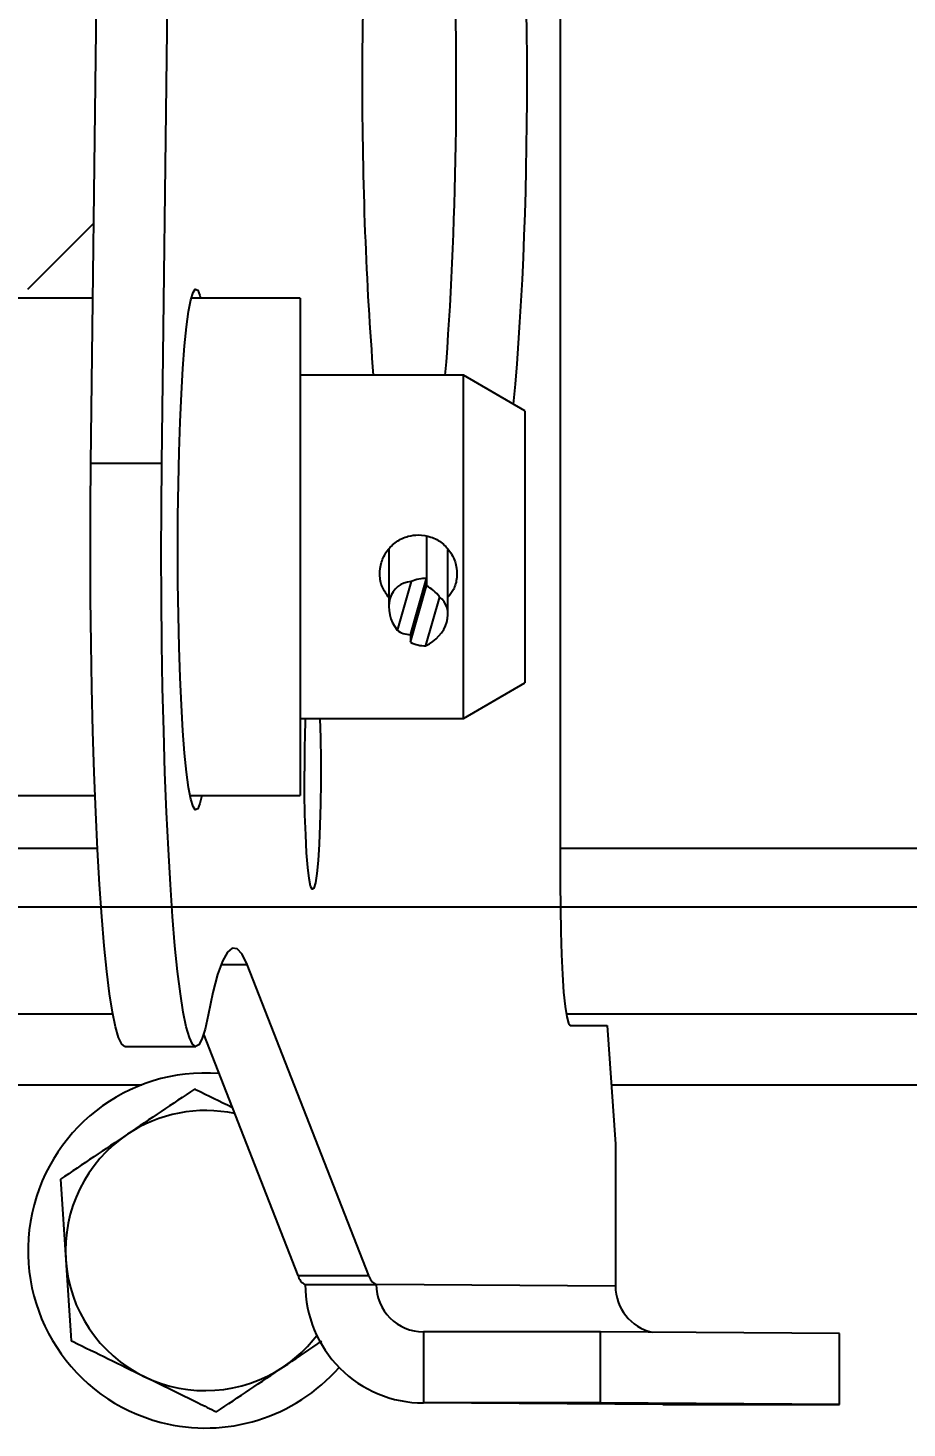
# Model space of a CAD drawing. Header units: millimetres. Extents: x -939 to 77961, y -54291 to 1503.
# Drawn here: x 54807 to 54881.3, y -10258.3 to -10140 of the extents above; entities that cross this region are included whole.
import ezdxf

# ---------------------------------------------------------------- set-up
doc = ezdxf.new("R2010")
doc.units = ezdxf.units.MM
doc.layers.add('01-Dimension', color=4, linetype='Continuous')
doc.styles.add('GreenexSolar', font='gbeitc.shx', dxfattribs={"width": 0.8, "height": 563.571429})
doc.dimstyles.new('GreenexSolar', dxfattribs={"dimtxt": 3, "dimasz": 1, "dimexe": 0.18, "dimexo": 0.0625, "dimgap": 0.09, "dimtad": 1, "dimtih": 1, "dimtoh": 1, "dimdec": 0, "dimzin": 0, "dimdsep": 46, "dimtxsty": 'GreenexSolar', "dimblk": 'ARCHTICK', "dimcen": 0.09, "dimclrd": 4, "dimclre": 4, "dimclrt": 3, "dimadec": 0, "dimazin": 0, "dimtfac": 1, "dimtdec": 4, "dimtofl": 0, "dimtmove": 0, "dimatfit": 3, "dimfxl": 1, "dimtolj": 1, "dimtzin": 0, "dimarcsym": 0})

# ---------------------------------------------------------------- blocks, each defined once
blk = doc.blocks.new('*U104')
at = {"color": 7, "linetype": 'Continuous', "lineweight": 25}
for p, q in [((106.99, 68.03), (106.99, -67.97)), ((67.32, -32.46), (67.8, 6.35)), ((73.31, -32.46), (73.78, 6.35)), ((61.99, -17.77), (67.57, -12.19)), ((67.49, -18.54), (35, -18.54)), ((85, -18.54), (75.79, -18.54)), ((85, -18.54), (85, -60.54)), ((98.8, -25.04), (85, -25.04)), ((104, -28.04), (98.8, -25.04)), ((98.8, -25.22), (98.8, -25.04)), ((98.8, -54.04), (98.8, -25.22)), ((104, -28.04), (104, -51.04)), ((67.32, -32.46), (73.31, -32.46)), ((95.68, -38.65), (95.68, -42.85)), ((95.68, -38.65), (95.68, -42.22)), ((92.5, -39.76), (92.5, -44.62)), ((97.5, -45.24), (97.5, -39.78)), ((94.39, -42.48), (93.21, -46.6)), ((94.32, -46.97), (95.68, -42.22)), ((94.32, -47.6), (95.68, -42.85)), ((96.79, -43.78), (95.61, -47.89)), ((94.32, -46.96), (94.32, -47.6)), ((98.8, -54.04), (104, -51.04)), ((85, -54.04), (98.8, -54.04)), ((35, -60.54), (67.66, -60.54)), ((75.69, -60.54), (85, -60.54)), ((90.82, -101.1), (80.52, -74.82)), ((60.66, -79), (69.16, -79)), ((107.49, -79), (177, -79)), ((107.82, -79.98), (110.96, -80)), ((110.96, -80), (111.66, -90)), ((84.83, -101.1), (76.85, -80.72)), ((70.21, -81.77), (76.19, -81.77)), ((111.66, -90), (111.66, -102)), ((84.83, -101.1), (90.82, -101.1)), ((85.44, -101.88), (91.43, -101.88)), ((111.66, -102), (91.43, -101.88)), ((110.38, -105.88), (95.42, -105.88)), ((95.42, -105.88), (95.42, -111.88)), ((110.38, -111.88), (110.38, -105.88)), ((130.61, -106), (110.38, -105.88)), ((130.61, -112), (130.61, -106)), ((110.38, -111.88), (95.42, -111.88)), ((115.65, -112), (95.42, -111.88)), ((130.61, -112), (110.38, -111.88)), ((115.65, -112), (130.61, -112))]:
    blk.add_line(p, q, dxfattribs=at)
at = {"color": 8, "linetype": 'Continuous', "lineweight": 25}
for p, q in [((57, -65), (67.87, -65)), ((106.99, -65), (177, -65)), ((78.32, -74.82), (80.52, -74.82)), ((60.65, -85), (71.61, -85)), ((111.31, -85), (151.61, -85))]:
    blk.add_line(p, q, dxfattribs=at)
at = {"color": 7, "linetype": 'Continuous', "lineweight": 25, "flags": 128}
for points in [[(74.66, -39.77), (74.67, -36.96), (74.71, -34.19), (74.77, -31.52), (74.86, -28.98), (74.96, -26.61), (75.09, -24.47), (75.24, -22.57), (75.4, -20.96), (75.57, -19.65), (75.76, -18.68), (75.95, -18.05), (76.14, -17.78), (76.34, -17.87), (76.53, -18.32), (76.59, -18.54)], [(70.21, -81.77), (70.18, -81.77), (69.92, -81.56), (69.65, -81.01), (69.39, -80.11), (69.14, -78.87), (68.89, -77.3), (68.66, -75.42), (68.44, -73.25), (68.23, -70.79), (68.04, -68.08), (67.87, -65.12), (67.72, -61.96), (67.59, -58.61), (67.48, -55.11), (67.39, -51.47), (67.33, -47.74), (67.29, -43.94), (67.28, -40.1), (67.29, -36.27), (67.32, -32.46)], [(77.22, -79.12), (76.96, -80.29), (76.7, -81.13), (76.44, -81.63), (76.17, -81.77), (75.9, -81.56), (75.64, -81.01), (75.38, -80.11), (75.12, -78.87), (74.88, -77.3), (74.64, -75.42), (74.42, -73.25), (74.22, -70.79), (74.03, -68.08), (73.86, -65.12), (73.71, -61.96), (73.57, -58.61), (73.47, -55.1), (73.38, -51.47), (73.32, -47.74), (73.28, -43.94), (73.26, -40.1), (73.27, -36.27), (73.31, -32.46)], [(76.7, -60.54), (76.53, -61.22), (76.34, -61.67), (76.14, -61.76), (75.95, -61.49), (75.76, -60.86), (75.57, -59.89), (75.4, -58.58), (75.24, -56.97), (75.09, -55.08), (74.96, -52.93), (74.86, -50.57), (74.77, -48.03), (74.71, -45.35), (74.67, -42.58), (74.66, -39.77)], [(86.68, -54.04), (86.73, -55.67), (86.75, -57.54), (86.75, -59.44), (86.73, -61.3), (86.68, -63.07), (86.61, -64.67), (86.52, -66.04), (86.41, -67.15), (86.29, -67.94), (86.16, -68.39), (86.03, -68.48), (85.89, -68.21), (85.77, -67.58), (85.65, -66.63), (85.55, -65.39), (85.47, -63.89), (85.41, -62.2), (85.37, -60.38), (85.36, -58.49), (85.36, -58.49)], [(106.99, -67.97), (107, -70.06), (107.04, -72.08), (107.1, -73.98), (107.18, -75.69), (107.28, -77.17), (107.4, -78.37), (107.54, -79.25), (107.68, -79.8), (107.82, -79.98)], [(80.52, -74.82), (80.1, -73.96), (79.68, -73.51), (79.27, -73.45), (78.85, -73.79), (78.43, -74.54), (78.02, -75.67), (77.62, -77.2), (77.22, -79.12)]]:
    blk.add_lwpolyline(points, dxfattribs=at)
at = {"color": 7, "linetype": 'Continuous', "lineweight": 25}
for centre, radius, start, end in [((213.81, -58.36), 128.45, 178.0736, 180.0563), ((77, -99), 15, 85.6118, 255.4897), ((77, -99), 11.83, 77.9373, 123.875), ((77, -99), 11.83, 123.875, 183.875), ((77, -99), 11.84, 183.875, 243.875), ((85.83, -100.94), 1.01, 189.1042, 247.3709), ((91.82, -100.94), 1.01, 189.1042, 247.3709), ((95.43, -101.89), 9.99, 179.9299, 269.9321), ((95.42, -101.88), 3.99, 179.9299, 269.9321), ((115.66, -102.01), 4, 179.9568, 257.0483), ((77, -99), 11.83, 303.875, 322.6787), ((77, -99), 11.84, 243.875, 303.875), ((77, -99), 15, 255.4897, 318.8323)]:
    blk.add_arc(centre, radius, start, end, dxfattribs=at)
for centre, major_axis, ratio, start_param, end_param in [((97.22, 0), (-0.01, 50), 0.139513, 4.130143, 7.853085), ((91.23, 0), (-0.01, 50), 0.139513, 4.187777, 5.839764), ((97.22, 0), (-0.01, 50), 0.139513, 1.5699, 2.095378), ((95, -45.15), (-1.66, 2.31), 0.807695, 5.804743, 7.898214), ((95, -44.59), (2.11, 1.7), 0.789618, 0.729756, 1.253017), ((95, -45.22), (-1.66, 2.32), 0.806084, 4.756402, 5.279663), ((95, -45.78), (2.11, 1.69), 0.791402, 4.394314, 6.487785), ((95, -44.59), (2.11, 1.7), 0.789618, 3.346488, 3.869749), ((95, -45.22), (-1.66, 2.32), 0.806084, 2.13967, 2.662931)]:
    blk.add_ellipse(centre, major_axis=major_axis, ratio=ratio, start_param=start_param, end_param=end_param, dxfattribs=at)
for points, knots in [([(92.5, -43.84), (92.3, -43.56), (91.88, -42.98), (91.68, -41.91), (91.83, -40.83), (92.32, -39.85), (93.11, -39.07), (94.05, -38.61), (94.71, -38.55), (95, -38.53)], [0, 0, 0, 0, 0.144612, 0.293681, 0.439488, 0.584804, 0.733035, 0.883312, 1, 1, 1, 1]), ([(95, -38.53), (95.36, -38.57), (96.08, -38.64), (97.05, -39.2), (97.79, -40.02), (98.23, -41.05), (98.3, -42.14), (98.05, -43.11), (97.67, -43.59), (97.5, -43.8)], [0, 0, 0, 0, 0.14703, 0.293969, 0.443264, 0.594187, 0.742598, 0.888365, 1, 1, 1, 1]), ([(76.08, -85.37), (75.14, -85.99), (73.26, -87.25), (71.36, -88.53), (70.4, -89.17)], [0, 0, 0, 0, 0.498113, 1, 1, 1, 1]), ([(79.28, -86.94), (79.26, -86.93), (78.24, -86.43), (77.17, -85.9), (76.13, -85.39), (76.08, -85.37)], [0, 0, 0, 0, 0.01728, 0.948593, 1, 1, 1, 1]), ([(70.4, -89.17), (69.46, -89.81), (67.55, -91.09), (65.67, -92.35), (64.73, -92.98)], [0, 0, 0, 0, 0.497781, 1, 1, 1, 1]), ([(64.73, -92.98), (64.81, -94.11), (64.96, -96.36), (65.11, -98.65), (65.19, -99.8)], [0, 0, 0, 0, 0.498113, 1, 1, 1, 1]), ([(65.19, -99.8), (65.27, -100.94), (65.42, -103.23), (65.58, -105.48), (65.65, -106.62)], [0, 0, 0, 0, 0.497781, 1, 1, 1, 1]), ([(65.65, -106.62), (65.71, -106.64), (66.74, -107.15), (68.78, -108.15), (70.78, -109.13), (71.79, -109.63)], [0, 0, 0, 0, 0.026969, 0.511714, 1, 1, 1, 1]), ([(83.6, -108.83), (84.55, -108.19), (85.63, -107.46), (86.7, -106.74), (86.84, -106.65)], [0, 0, 0, 0, 0.874762, 1, 1, 1, 1]), ([(77.92, -112.63), (78.86, -112.01), (80.74, -110.75), (82.64, -109.47), (83.6, -108.83)], [0, 0, 0, 0, 0.498113, 1, 1, 1, 1]), ([(71.79, -109.63), (73.33, -110.38), (75.38, -111.39), (77.41, -112.38), (77.92, -112.63)], [0, 0, 0, 0, 0.7469333, 1, 1, 1, 1])]:
    blk.add_open_spline(points, degree=3, knots=knots, dxfattribs=at)
blk = doc.blocks.new('_ArchTick')
at = {"color": 0, "linetype": 'ByBlock', "const_width": 0.15}
blk.add_lwpolyline([(-0.5, -0.5), (0.5, 0.5)], dxfattribs=at)
blk = doc.blocks.new('*D177')
at = {"layer": '01-Dimension', "color": 4, "lineweight": -2, "transparency": 16777216}
for p, q in [((46729, -10132.54), (46729, -8231.9)), ((56729, -10132.54), (56729, -8231.9)), ((46729, -8265.71), (56729, -8265.71))]:
    blk.add_line(p, q, dxfattribs=at)
at = {"layer": 'Defpoints', "color": 0, "transparency": 16777216}
for p in [(56729, -8265.71), (46729, -10144.29), (56729, -10144.29)]:
    blk.add_point(p, dxfattribs=at)
at = {"layer": '01-Dimension', "color": 4, "lineweight": -2, "transparency": 16777216, "xscale": 187.8571428571429, "yscale": 187.8571428571429, "zscale": 187.8571428571429, "rotation": 180}
blk.add_blockref('_ArchTick', (46729, -8265.71), dxfattribs=at)
at = {"layer": '01-Dimension', "color": 4, "lineweight": -2, "transparency": 16777216, "xscale": 187.8571428571429, "yscale": 187.8571428571429, "zscale": 187.8571428571429}
blk.add_blockref('_ArchTick', (56729, -8265.71), dxfattribs=at)
at = {"layer": '01-Dimension', "color": 3, "transparency": 16777216, "insert": (51729, -7967.02), "char_height": 563.571, "attachment_point": 5, "style": 'GreenexSolar'}
blk.add_mtext('\\A1;10000', dxfattribs=at)
blk = doc.blocks.new('*D179')
at = {"layer": '01-Dimension', "color": 4, "lineweight": -2, "transparency": 16777216}
for p, q in [((3945, -10132.54), (3945, -6353.33)), ((63825, -10132.54), (63825, -6353.33)), ((3945, -6387.14), (63825, -6387.14))]:
    blk.add_line(p, q, dxfattribs=at)
at = {"layer": 'Defpoints', "color": 0, "transparency": 16777216}
for p in [(63825, -6387.14), (3945, -10144.29), (63825, -10144.29)]:
    blk.add_point(p, dxfattribs=at)
at = {"layer": '01-Dimension', "color": 4, "lineweight": -2, "transparency": 16777216, "xscale": 187.8571428571429, "yscale": 187.8571428571429, "zscale": 187.8571428571429, "rotation": 180}
blk.add_blockref('_ArchTick', (3945, -6387.14), dxfattribs=at)
at = {"layer": '01-Dimension', "color": 4, "lineweight": -2, "transparency": 16777216, "xscale": 187.8571428571429, "yscale": 187.8571428571429, "zscale": 187.8571428571429}
blk.add_blockref('_ArchTick', (63825, -6387.14), dxfattribs=at)
at = {"layer": '01-Dimension', "color": 3, "transparency": 16777216, "insert": (33885, -6088.45), "char_height": 563.571, "attachment_point": 5, "style": 'GreenexSolar'}
blk.add_mtext('\\A1;59880', dxfattribs=at)

msp = doc.modelspace()

# ---------------------------------------------------------------- linework, layer by layer
msp.add_lwpolyline([(46729, -10214.29), (46729, -10074.29), (56729, -10074.29), (56729, -10214.29)], close=True)

# ---------------------------------------------------------------- block references
msp.add_blockref('*U104', (54745, -10144.29))

# ---------------------------------------------------------------- dimensions: what is measured, and where the dimension line sits
at = {"layer": '01-Dimension'}
for base, p1, p2, picture, middle in [((63825, -6387.14), (3945, -10144.29), (63825, -10144.29), '*D179', (33885, -6088.45)), ((56729, -8265.71), (46729, -10144.29), (56729, -10144.29), '*D177', (51729, -7967.02))]:
    dim = msp.add_linear_dim(base=base, p1=p1, p2=p2, dimstyle='GreenexSolar', override={"dimscale": 187.857143}, dxfattribs=at)
    dim.commit()
    dim.dimension.update_dxf_attribs({"geometry": picture, "text_midpoint": middle})

doc.saveas('drawing.dxf')
